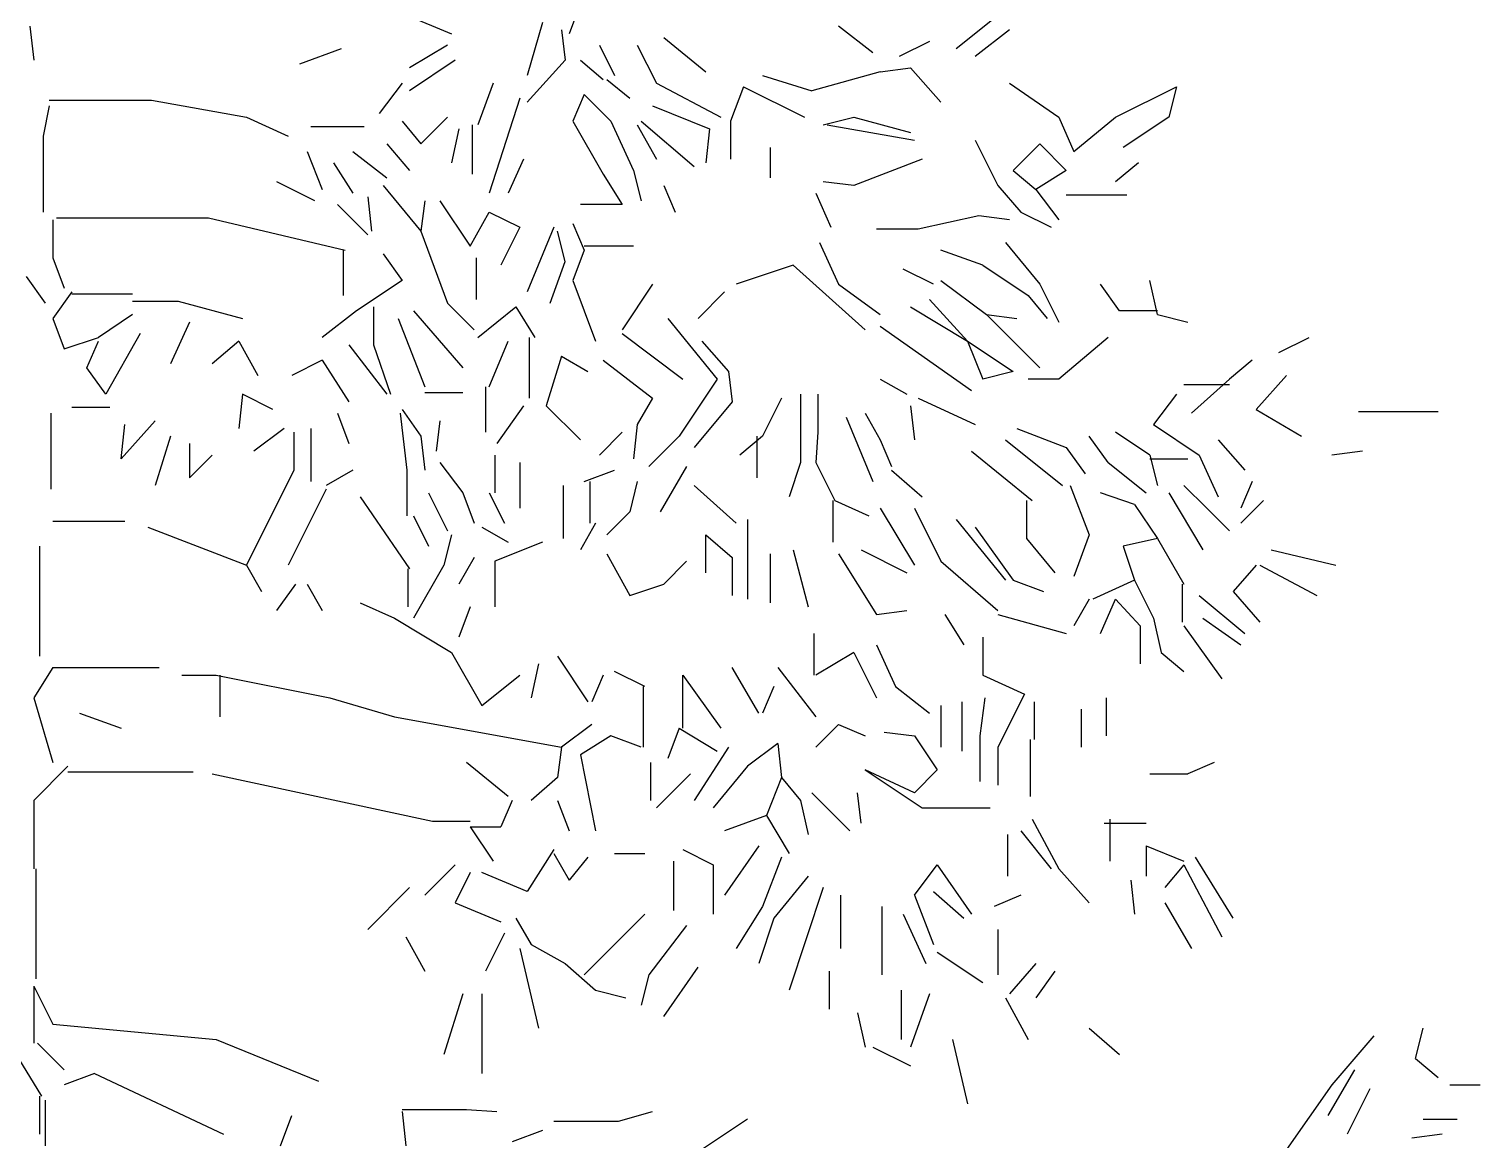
# Model space of a CAD drawing. Header units: millimetres. Extents: x 79741 to 173011, y 86123 to 135501.
# Drawn here: x 122190 to 124096, y 95507 to 96967 of the extents above; entities that cross this region are included whole.
import ezdxf

# ---------------------------------------------------------------- set-up
doc = ezdxf.new("R2010")
doc.units = ezdxf.units.MM

# ---------------------------------------------------------------- blocks, each defined once
blk = doc.blocks.new('A$C53ED0D15')
at = {"linetype": 'Continuous'}
for p, q in [((2926.9, 4063.7), (2986.7, 4038.8)), ((2926.9, 4063.7), (2986.7, 4038.8)), ((3156.2, 4078.7), (3141.3, 4038.8)), ((2433.2, 4048.8), (2438.2, 4003.9)), ((3106.4, 4053.7), (3086.4, 3983.9)), ((3131.3, 4043.8), (3136.3, 4003.9)), ((3540.2, 4013.9), (3495.3, 4048.8)), ((3699.7, 4058.7), (3649.9, 4018.8)), ((3719.7, 4043.8), (3674.8, 4008.9)), ((3719.7, 4043.8), (3674.8, 4008.9)), ((3719.7, 4043.8), (3674.8, 4008.9)), ((2981.7, 4023.8), (2931.9, 3993.9)), ((2981.7, 4023.8), (2931.9, 3993.9)), ((2981.7, 4023.8), (2931.9, 3993.9)), ((3181.2, 4023.8), (3201.1, 3983.9)), ((3181.2, 4023.8), (3201.1, 3983.9)), ((3181.2, 4023.8), (3201.1, 3983.9)), ((3181.2, 4023.8), (3201.1, 3983.9)), ((3231, 4023.8), (3256, 3974)), ((3231, 4023.8), (3256, 3974)), ((3265.9, 4033.8), (3320.8, 3988.9)), ((3615, 4028.8), (3575.1, 4008.9)), ((2842.1, 4018.8), (2787.3, 3998.9)), ((2991.7, 4003.9), (2931.9, 3964)), ((3136.3, 4003.9), (3086.4, 3949)), ((3156.2, 4003.9), (3186.2, 3978.9)), ((3395.6, 3983.9), (3460.4, 3964)), ((3395.6, 3983.9), (3460.4, 3964)), ((3395.6, 3983.9), (3460.4, 3964)), ((3550.1, 3988.9), (3460.4, 3964)), ((3550.1, 3988.9), (3460.4, 3964)), ((3550.1, 3988.9), (3590, 3993.9)), ((3590, 3993.9), (3629.9, 3949)), ((2921.9, 3974), (2892, 3934.1)), ((3041.6, 3974), (3021.6, 3919.1)), ((3041.6, 3974), (3021.6, 3919.1)), ((3191.1, 3978.9), (3221.1, 3954)), ((3256, 3974), (3340.7, 3929.1)), ((3256, 3974), (3340.7, 3929.1)), ((3370.6, 3969), (3353.2, 3924.1)), ((3370.6, 3969), (3450.4, 3929.1)), ((3719.7, 3974), (3784.5, 3929.1)), ((3719.7, 3974), (3784.5, 3929.1)), ((3719.7, 3974), (3784.5, 3929.1)), ((3859.3, 3929.1), (3939.1, 3969)), ((3859.3, 3929.1), (3939.1, 3969)), ((3859.3, 3929.1), (3939.1, 3969)), ((3939.1, 3969), (3929.1, 3929.1)), ((2458.2, 3951.5), (2592.8, 3951.5)), ((2592.8, 3951.5), (2717.5, 3929.1)), ((3076.5, 3954), (3036.6, 3829.4)), ((3076.5, 3954), (3036.6, 3829.4)), ((3076.5, 3954), (3036.6, 3829.4)), ((3161.2, 3959), (3146.3, 3924.1)), ((3196.1, 3924.1), (3161.2, 3959)), ((2458.2, 3944), (2450.7, 3904.2)), ((2717.5, 3929.1), (2772.3, 3904.2)), ((2981.7, 3929.1), (2946.8, 3894.2)), ((3251, 3944), (3325.8, 3914.1)), ((3251, 3944), (3325.8, 3914.1)), ((3251, 3944), (3325.8, 3914.1)), ((3251, 3944), (3325.8, 3914.1)), ((3475.3, 3919.1), (3515.2, 3929.1)), ((3515.2, 3929.1), (3590, 3909.1)), ((3784.5, 3929.1), (3804.4, 3884.2)), ((3784.5, 3929.1), (3804.4, 3884.2)), ((3784.5, 3929.1), (3804.4, 3884.2)), ((3804.4, 3884.2), (3859.3, 3929.1)), ((3804.4, 3884.2), (3859.3, 3929.1)), ((3804.4, 3884.2), (3859.3, 3929.1)), ((3929.1, 3929.1), (3869.3, 3889.2)), ((2872, 3916.6), (2802.2, 3916.6)), ((2872, 3916.6), (2802.2, 3916.6)), ((2872, 3916.6), (2802.2, 3916.6)), ((2921.9, 3924.1), (2946.8, 3894.2)), ((2996.7, 3914.1), (2986.7, 3869.3)), ((3014.1, 3919.1), (3014.1, 3854.3)), ((3146.3, 3924.1), (3186.2, 3854.3)), ((3196.1, 3924.1), (3226, 3859.3)), ((3196.1, 3924.1), (3226, 3859.3)), ((3231, 3919.1), (3256, 3874.2)), ((3231, 3919.1), (3256, 3874.2)), ((3231, 3919.1), (3256, 3874.2)), ((3231, 3919.1), (3256, 3874.2)), ((3236, 3924.1), (3305.8, 3864.3)), ((3325.8, 3914.1), (3320.8, 3869.3)), ((3353.2, 3924.1), (3353.2, 3874.2)), ((3480.3, 3919.1), (3595, 3899.2)), ((3480.3, 3919.1), (3595, 3899.2)), ((2450.7, 3904.2), (2450.7, 3804.4)), ((2902, 3894.2), (2931.9, 3859.3)), ((3405.5, 3889.2), (3405.5, 3849.3)), ((3674.8, 3899.2), (3704.7, 3839.3)), ((3724.7, 3859.3), (3759.6, 3894.2)), ((3759.6, 3894.2), (3794.5, 3859.3)), ((2797.2, 3884.2), (2817.2, 3834.3)), ((2797.2, 3884.2), (2817.2, 3834.3)), ((2797.2, 3884.2), (2817.2, 3834.3)), ((2832.1, 3869.3), (2857.1, 3829.4)), ((2832.1, 3869.3), (2857.1, 3829.4)), ((2857.1, 3884.2), (2902, 3849.3)), ((3081.5, 3874.2), (3061.5, 3829.4)), ((3605, 3874.2), (3515.2, 3839.3)), ((3605, 3874.2), (3515.2, 3839.3)), ((3605, 3874.2), (3515.2, 3839.3)), ((3889.2, 3869.3), (3859.3, 3844.3)), ((3889.2, 3869.3), (3859.3, 3844.3)), ((3186.2, 3854.3), (3211.1, 3814.4)), ((3226, 3859.3), (3236, 3819.4)), ((3724.7, 3859.3), (3754.6, 3834.3)), ((3724.7, 3859.3), (3754.6, 3834.3)), ((3794.5, 3859.3), (3754.6, 3834.3)), ((2807.2, 3819.4), (2757.3, 3844.3)), ((2897, 3839.3), (2946.8, 3779.5)), ((2897, 3839.3), (2946.8, 3779.5)), ((2897, 3839.3), (2946.8, 3779.5)), ((3265.9, 3839.3), (3280.9, 3804.4)), ((3515.2, 3839.3), (3475.3, 3844.3)), ((3515.2, 3839.3), (3475.3, 3844.3)), ((3515.2, 3839.3), (3475.3, 3844.3)), ((3704.7, 3839.3), (3734.6, 3804.4)), ((3754.6, 3834.3), (3784.5, 3794.5)), ((2837.1, 3814.4), (2877, 3774.5)), ((2837.1, 3814.4), (2877, 3774.5)), ((2837.1, 3814.4), (2877, 3774.5)), ((2877, 3824.4), (2882, 3779.5)), ((2877, 3824.4), (2882, 3779.5)), ((2877, 3824.4), (2882, 3779.5)), ((2877, 3824.4), (2882, 3779.5)), ((2877, 3824.4), (2882, 3779.5)), ((2877, 3824.4), (2882, 3779.5)), ((2951.8, 3819.4), (2946.8, 3779.5)), ((2971.8, 3819.4), (3011.6, 3759.6)), ((2971.8, 3819.4), (3011.6, 3759.6)), ((3211.1, 3814.4), (3156.2, 3814.4)), ((3465.4, 3829.4), (3485.3, 3784.5)), ((3465.4, 3829.4), (3485.3, 3784.5)), ((3465.4, 3829.4), (3485.3, 3784.5)), ((3874.2, 3826.9), (3794.5, 3826.9)), ((2463.1, 3794.5), (2463.1, 3744.6)), ((2468.1, 3797), (2667.6, 3797)), ((2667.6, 3797), (2847.1, 3754.6)), ((3011.6, 3759.6), (3036.6, 3804.4)), ((3036.6, 3804.4), (3076.5, 3784.5)), ((3679.8, 3799.4), (3600, 3782)), ((3679.8, 3799.4), (3600, 3782)), ((3679.8, 3799.4), (3600, 3782)), ((3679.8, 3799.4), (3600, 3782)), ((3679.8, 3799.4), (3600, 3782)), ((3719.7, 3794.5), (3679.8, 3799.4)), ((3719.7, 3794.5), (3679.8, 3799.4)), ((3719.7, 3794.5), (3679.8, 3799.4)), ((3719.7, 3794.5), (3679.8, 3799.4)), ((3719.7, 3794.5), (3679.8, 3799.4)), ((3734.6, 3804.4), (3774.5, 3784.5)), ((2946.8, 3779.5), (2981.7, 3684.8)), ((3076.5, 3784.5), (3051.5, 3734.6)), ((3121.3, 3784.5), (3086.4, 3699.7)), ((3121.3, 3784.5), (3086.4, 3699.7)), ((3121.3, 3784.5), (3086.4, 3699.7)), ((3136.3, 3739.6), (3126.3, 3779.5)), ((3136.3, 3739.6), (3126.3, 3779.5)), ((3136.3, 3739.6), (3126.3, 3779.5)), ((3146.3, 3789.5), (3161.2, 3754.6)), ((3600, 3782), (3545.1, 3782)), ((3600, 3782), (3545.1, 3782)), ((3600, 3782), (3545.1, 3782)), ((3600, 3782), (3545.1, 3782)), ((3600, 3782), (3545.1, 3782)), ((3226, 3759.6), (3161.2, 3759.6)), ((3470.4, 3764.5), (3495.3, 3709.7)), ((3470.4, 3764.5), (3495.3, 3709.7)), ((3714.7, 3764.5), (3759.6, 3709.7)), ((3714.7, 3764.5), (3759.6, 3709.7)), ((2463.1, 3744.6), (2478.1, 3704.7)), ((2844.6, 3754.6), (2844.6, 3694.7)), ((2897, 3749.6), (2921.9, 3714.7)), ((3019.1, 3744.6), (3019.1, 3689.8)), ((3019.1, 3744.6), (3019.1, 3689.8)), ((3116.3, 3684.8), (3136.3, 3739.6)), ((3116.3, 3684.8), (3136.3, 3739.6)), ((3116.3, 3684.8), (3136.3, 3739.6)), ((3161.2, 3754.6), (3146.3, 3714.7)), ((3684.8, 3734.6), (3629.9, 3754.6)), ((2428.3, 3719.7), (2453.2, 3684.8)), ((3435.5, 3734.6), (3360.7, 3709.7)), ((3435.5, 3734.6), (3360.7, 3709.7)), ((3435.5, 3734.6), (3360.7, 3709.7)), ((3435.5, 3734.6), (3360.7, 3709.7)), ((3435.5, 3734.6), (3360.7, 3709.7)), ((3435.5, 3734.6), (3530.2, 3649.9)), ((3435.5, 3734.6), (3530.2, 3649.9)), ((3619.9, 3709.7), (3580.1, 3729.6)), ((3684.8, 3734.6), (3744.6, 3694.7)), ((2488.1, 3699.7), (2463.1, 3664.8)), ((2921.9, 3714.7), (2862, 3674.8)), ((2921.9, 3714.7), (2862, 3674.8)), ((2921.9, 3714.7), (2862, 3674.8)), ((3146.3, 3714.7), (3176.2, 3634.9)), ((3251, 3709.7), (3211.1, 3649.9)), ((3345.7, 3699.7), (3310.8, 3664.8)), ((3345.7, 3699.7), (3310.8, 3664.8)), ((3345.7, 3699.7), (3310.8, 3664.8)), ((3495.3, 3709.7), (3550.1, 3669.8)), ((3495.3, 3709.7), (3550.1, 3669.8)), ((3629.9, 3714.7), (3689.8, 3669.8)), ((3759.6, 3709.7), (3784.5, 3659.8)), ((3864.3, 3674.8), (3839.3, 3709.7)), ((3864.3, 3674.8), (3839.3, 3709.7)), ((3864.3, 3674.8), (3839.3, 3709.7)), ((3864.3, 3674.8), (3839.3, 3709.7)), ((3864.3, 3674.8), (3839.3, 3709.7)), ((3914.1, 3669.8), (3904.2, 3714.7)), ((2488.1, 3697.2), (2567.9, 3697.2)), ((2567.9, 3687.3), (2627.7, 3687.3)), ((2567.9, 3687.3), (2627.7, 3687.3)), ((2567.9, 3687.3), (2627.7, 3687.3)), ((2567.9, 3687.3), (2627.7, 3687.3)), ((2567.9, 3687.3), (2627.7, 3687.3)), ((2627.7, 3687.3), (2712.5, 3664.8)), ((2627.7, 3687.3), (2712.5, 3664.8)), ((2627.7, 3687.3), (2712.5, 3664.8)), ((2627.7, 3687.3), (2712.5, 3664.8)), ((2627.7, 3687.3), (2712.5, 3664.8)), ((2884.5, 3679.8), (2884.5, 3629.9)), ((2884.5, 3679.8), (2884.5, 3629.9)), ((2884.5, 3679.8), (2884.5, 3629.9)), ((2981.7, 3684.8), (3016.6, 3649.9)), ((3021.6, 3639.9), (3071.5, 3679.8)), ((3071.5, 3679.8), (3096.4, 3639.9)), ((3590, 3679.8), (3664.8, 3634.9)), ((3590, 3679.8), (3664.8, 3634.9)), ((3590, 3679.8), (3664.8, 3634.9)), ((3615, 3689.8), (3664.8, 3634.9)), ((3744.6, 3694.7), (3769.5, 3664.8)), ((3744.6, 3694.7), (3769.5, 3664.8)), ((2463.1, 3664.8), (2478.1, 3624.9)), ((2567.9, 3669.8), (2523, 3639.9)), ((2567.9, 3669.8), (2523, 3639.9)), ((2642.7, 3659.8), (2617.7, 3605)), ((2642.7, 3659.8), (2617.7, 3605)), ((2862, 3674.8), (2817.2, 3639.9)), ((2916.9, 3664.8), (2951.8, 3575.1)), ((2936.8, 3674.8), (3001.7, 3600)), ((2936.8, 3674.8), (3001.7, 3600)), ((3270.9, 3664.8), (3335.7, 3585)), ((3270.9, 3664.8), (3335.7, 3585)), ((3689.8, 3669.8), (3759.6, 3600)), ((3689.8, 3669.8), (3729.6, 3664.8)), ((3914.1, 3674.8), (3864.3, 3674.8)), ((3914.1, 3674.8), (3864.3, 3674.8)), ((3914.1, 3674.8), (3864.3, 3674.8)), ((3914.1, 3674.8), (3864.3, 3674.8)), ((3914.1, 3674.8), (3864.3, 3674.8)), ((3914.1, 3669.8), (3954, 3659.8)), ((3914.1, 3669.8), (3954, 3659.8)), ((2577.8, 3644.9), (2533, 3565.1)), ((2577.8, 3644.9), (2533, 3565.1)), ((3211.1, 3644.9), (3290.9, 3585)), ((3550.1, 3654.8), (3669.8, 3570.1)), ((3550.1, 3654.8), (3669.8, 3570.1)), ((3550.1, 3654.8), (3669.8, 3570.1)), ((3550.1, 3654.8), (3669.8, 3570.1)), ((3550.1, 3654.8), (3669.8, 3570.1)), ((3550.1, 3654.8), (3669.8, 3570.1)), ((3550.1, 3654.8), (3669.8, 3570.1)), ((3550.1, 3654.8), (3669.8, 3570.1)), ((3550.1, 3654.8), (3669.8, 3570.1)), ((3550.1, 3654.8), (3669.8, 3570.1)), ((3550.1, 3654.8), (3669.8, 3570.1)), ((2478.1, 3624.9), (2523, 3639.9)), ((2508, 3600), (2523, 3634.9)), ((2508, 3600), (2523, 3634.9)), ((2707.5, 3634.9), (2672.6, 3605)), ((2707.5, 3634.9), (2732.4, 3590)), ((2852.1, 3629.9), (2902, 3565.1)), ((2884.5, 3629.9), (2906.9, 3565.1)), ((2884.5, 3629.9), (2906.9, 3565.1)), ((2884.5, 3629.9), (2906.9, 3565.1)), ((3036.6, 3575.1), (3061.5, 3634.9)), ((3088.9, 3639.9), (3088.9, 3560.1)), ((3315.8, 3634.9), (3350.7, 3595)), ((3664.8, 3634.9), (3684.8, 3585)), ((3664.8, 3634.9), (3724.7, 3595)), ((3664.8, 3634.9), (3724.7, 3595)), ((3849.3, 3639.9), (3784.5, 3585)), ((4073.7, 3619.9), (4113.6, 3639.9)), ((4073.7, 3619.9), (4113.6, 3639.9)), ((2817.2, 3610), (2777.3, 3590)), ((2817.2, 3610), (2852.1, 3555.1)), ((2817.2, 3610), (2852.1, 3555.1)), ((2817.2, 3610), (2852.1, 3555.1)), ((2817.2, 3610), (2852.1, 3555.1)), ((2817.2, 3610), (2852.1, 3555.1)), ((2817.2, 3610), (2852.1, 3555.1)), ((2817.2, 3610), (2852.1, 3555.1)), ((3131.3, 3615), (3111.4, 3550.1)), ((3131.3, 3615), (3111.4, 3550.1)), ((3131.3, 3615), (3166.2, 3595)), ((3186.2, 3610), (3251, 3560.1)), ((4038.8, 3610), (4008.9, 3585)), ((2533, 3565.1), (2508, 3600)), ((2533, 3565.1), (2508, 3600)), ((3335.7, 3585), (3285.9, 3510.2)), ((3335.7, 3585), (3285.9, 3510.2)), ((3350.7, 3595), (3355.7, 3555.1)), ((3550.1, 3585), (3585.1, 3565.1)), ((3724.7, 3595), (3684.8, 3585)), ((3784.5, 3585), (3744.6, 3585)), ((4008.9, 3585), (3959, 3540.2)), ((4008.9, 3585), (3959, 3540.2)), ((4008.9, 3585), (3959, 3540.2)), ((4008.9, 3585), (3959, 3540.2)), ((4083.7, 3590), (4043.8, 3545.2)), ((2712.5, 3565.1), (2707.5, 3520.2)), ((2752.4, 3545.2), (2712.5, 3565.1)), ((2951.8, 3567.6), (3001.7, 3567.6)), ((3031.6, 3575.1), (3031.6, 3515.2)), ((3445.4, 3565.1), (3445.4, 3475.3)), ((3467.9, 3565.1), (3467.9, 3515.2)), ((3467.9, 3565.1), (3467.9, 3515.2)), ((3467.9, 3565.1), (3467.9, 3515.2)), ((3467.9, 3565.1), (3467.9, 3515.2)), ((3467.9, 3565.1), (3467.9, 3515.2)), ((3467.9, 3565.1), (3467.9, 3515.2)), ((3467.9, 3565.1), (3467.9, 3515.2)), ((3467.9, 3565.1), (3467.9, 3515.2)), ((3467.9, 3565.1), (3467.9, 3515.2)), ((3467.9, 3565.1), (3467.9, 3515.2)), ((3939.1, 3565.1), (3909.1, 3525.2)), ((3939.1, 3565.1), (3909.1, 3525.2)), ((4008.9, 3577.6), (3949, 3577.6)), ((2538, 3547.6), (2488.1, 3547.6)), ((2538, 3547.6), (2488.1, 3547.6)), ((2921.9, 3545.2), (2946.8, 3510.2)), ((2921.9, 3545.2), (2946.8, 3510.2)), ((3081.5, 3550.1), (3046.5, 3500.3)), ((3111.4, 3550.1), (3156.2, 3505.3)), ((3111.4, 3550.1), (3156.2, 3505.3)), ((3111.4, 3550.1), (3156.2, 3505.3)), ((3251, 3560.1), (3231, 3525.2)), ((3251, 3560.1), (3231, 3525.2)), ((3355.7, 3555.1), (3305.8, 3495.3)), ((3420.5, 3560.1), (3395.6, 3510.2)), ((3590, 3550.1), (3595, 3505.3)), ((3590, 3550.1), (3595, 3505.3)), ((3600, 3560.1), (3674.8, 3525.2)), ((4043.8, 3545.2), (4103.6, 3510.2)), ((2460.7, 3540.2), (2460.7, 3440.4)), ((2460.7, 3540.2), (2460.7, 3440.4)), ((2597.8, 3530.2), (2552.9, 3480.3)), ((2597.8, 3530.2), (2552.9, 3480.3)), ((2837.1, 3540.2), (2852.1, 3500.3)), ((2919.4, 3540.2), (2928.1, 3465.4)), ((2971.8, 3530.2), (2966.8, 3490.3)), ((2971.8, 3530.2), (2966.8, 3490.3)), ((3505.3, 3535.2), (3540.2, 3450.4)), ((3505.3, 3535.2), (3540.2, 3450.4)), ((3530.2, 3540.2), (3550.1, 3505.3)), ((3530.2, 3540.2), (3550.1, 3505.3)), ((3530.2, 3540.2), (3550.1, 3505.3)), ((4178.4, 3542.7), (4283.1, 3542.7)), ((2552.9, 3480.3), (2557.9, 3525.2)), ((2552.9, 3480.3), (2557.9, 3525.2)), ((2617.7, 3510.2), (2597.8, 3445.4)), ((2617.7, 3510.2), (2597.8, 3445.4)), ((2617.7, 3510.2), (2597.8, 3445.4)), ((2617.7, 3510.2), (2597.8, 3445.4)), ((2617.7, 3510.2), (2597.8, 3445.4)), ((2767.3, 3520.2), (2727.4, 3490.3)), ((2779.8, 3515.2), (2779.8, 3465.4)), ((2779.8, 3515.2), (2779.8, 3465.4)), ((2779.8, 3515.2), (2779.8, 3465.4)), ((2779.8, 3515.2), (2779.8, 3465.4)), ((2779.8, 3515.2), (2779.8, 3465.4)), ((2802.2, 3520.2), (2802.2, 3450.4)), ((2946.8, 3510.2), (2951.8, 3465.4)), ((2946.8, 3510.2), (2951.8, 3465.4)), ((3211.1, 3515.2), (3181.2, 3485.3)), ((3231, 3525.2), (3226, 3480.3)), ((3285.9, 3510.2), (3246, 3470.4)), ((3395.6, 3510.2), (3365.7, 3485.3)), ((3395.6, 3510.2), (3365.7, 3485.3)), ((3388.1, 3510.2), (3388.1, 3455.4)), ((3467.9, 3515.2), (3465.4, 3475.3)), ((3467.9, 3515.2), (3465.4, 3475.3)), ((3467.9, 3515.2), (3465.4, 3475.3)), ((3467.9, 3515.2), (3465.4, 3475.3)), ((3467.9, 3515.2), (3465.4, 3475.3)), ((3467.9, 3515.2), (3465.4, 3475.3)), ((3467.9, 3515.2), (3465.4, 3475.3)), ((3467.9, 3515.2), (3465.4, 3475.3)), ((3467.9, 3515.2), (3465.4, 3475.3)), ((3467.9, 3515.2), (3465.4, 3475.3)), ((3729.6, 3520.2), (3794.5, 3495.3)), ((3849.3, 3475.3), (3824.4, 3510.2)), ((3849.3, 3475.3), (3824.4, 3510.2)), ((3904.2, 3485.3), (3859.3, 3515.2)), ((3909.1, 3525.2), (3969, 3485.3)), ((3909.1, 3525.2), (3969, 3485.3)), ((2642.7, 3500.3), (2642.7, 3455.4)), ((3550.1, 3505.3), (3565.1, 3470.4)), ((3550.1, 3505.3), (3565.1, 3470.4)), ((3550.1, 3505.3), (3565.1, 3470.4)), ((3669.8, 3490.3), (3749.6, 3425.5)), ((3714.7, 3505.3), (3789.5, 3445.4)), ((3794.5, 3495.3), (3819.4, 3460.4)), ((3993.9, 3505.3), (4028.8, 3465.4)), ((3993.9, 3505.3), (4028.8, 3465.4)), ((4183.4, 3490.3), (4143.5, 3485.3)), ((4183.4, 3490.3), (4143.5, 3485.3)), ((4183.4, 3490.3), (4143.5, 3485.3)), ((2642.7, 3455.4), (2672.6, 3485.3)), ((2971.8, 3475.3), (3001.7, 3435.5)), ((3044, 3485.3), (3044, 3435.5)), ((3076.5, 3475.3), (3076.5, 3415.5)), ((3295.8, 3470.4), (3260.9, 3410.5)), ((3445.4, 3475.3), (3430.5, 3430.5)), ((3465.4, 3475.3), (3490.3, 3425.5)), ((3465.4, 3475.3), (3490.3, 3425.5)), ((3465.4, 3475.3), (3490.3, 3425.5)), ((3849.3, 3475.3), (3899.2, 3435.5)), ((3849.3, 3475.3), (3899.2, 3435.5)), ((3904.2, 3485.3), (3914.1, 3445.4)), ((3904.2, 3480.3), (3954, 3480.3)), ((3904.2, 3480.3), (3954, 3480.3)), ((3969, 3485.3), (3993.9, 3430.5)), ((3969, 3485.3), (3993.9, 3430.5)), ((3969, 3485.3), (3993.9, 3430.5)), ((3969, 3485.3), (3993.9, 3430.5)), ((2779.8, 3465.4), (2717.5, 3340.7)), ((2779.8, 3465.4), (2717.5, 3340.7)), ((2779.8, 3465.4), (2717.5, 3340.7)), ((2779.8, 3465.4), (2717.5, 3340.7)), ((2779.8, 3465.4), (2717.5, 3340.7)), ((2857.1, 3465.4), (2822.2, 3445.4)), ((2928.1, 3465.4), (2928.1, 3405.5)), ((3161.2, 3450.4), (3201.1, 3465.4)), ((3161.2, 3450.4), (3201.1, 3465.4)), ((3168.7, 3450.4), (3168.7, 3395.6)), ((3231, 3450.4), (3221.1, 3410.5)), ((3565.1, 3465.4), (3605, 3430.5)), ((4038.8, 3450.4), (4023.8, 3415.5)), ((4038.8, 3450.4), (4023.8, 3415.5)), ((2822.2, 3440.4), (2772.3, 3340.7)), ((2822.2, 3440.4), (2772.3, 3340.7)), ((2956.8, 3435.5), (2981.7, 3385.6)), ((2956.8, 3435.5), (2981.7, 3385.6)), ((2956.8, 3435.5), (2981.7, 3385.6)), ((3001.7, 3435.5), (3016.6, 3395.6)), ((3036.6, 3435.5), (3056.5, 3395.6)), ((3036.6, 3435.5), (3056.5, 3395.6)), ((3133.8, 3445.4), (3133.8, 3375.6)), ((3133.8, 3445.4), (3133.8, 3375.6)), ((3133.8, 3445.4), (3133.8, 3375.6)), ((3305.8, 3445.4), (3360.7, 3395.6)), ((3305.8, 3445.4), (3360.7, 3395.6)), ((3305.8, 3445.4), (3360.7, 3395.6)), ((3799.4, 3445.4), (3824.4, 3380.6)), ((3799.4, 3445.4), (3824.4, 3380.6)), ((3884.2, 3420.5), (3839.3, 3435.5)), ((3929.1, 3435.5), (3974, 3360.7)), ((3929.1, 3435.5), (3974, 3360.7)), ((3929.1, 3435.5), (3974, 3360.7)), ((3949, 3445.4), (3978.9, 3415.5)), ((2867, 3430.5), (2931.9, 3335.7)), ((2867, 3430.5), (2931.9, 3335.7)), ((3487.8, 3425.5), (3487.8, 3370.6)), ((3490.3, 3425.5), (3535.2, 3405.5)), ((3550.1, 3415.5), (3595, 3340.7)), ((3595, 3415.5), (3629.9, 3345.7)), ((3595, 3415.5), (3629.9, 3345.7)), ((3595, 3415.5), (3629.9, 3345.7)), ((3742.1, 3425.5), (3742.1, 3375.6)), ((3884.2, 3420.5), (3914.1, 3375.6)), ((3884.2, 3420.5), (3914.1, 3375.6)), ((3884.2, 3420.5), (3914.1, 3375.6)), ((3884.2, 3420.5), (3914.1, 3375.6)), ((3884.2, 3420.5), (3914.1, 3375.6)), ((3884.2, 3420.5), (3914.1, 3375.6)), ((3884.2, 3420.5), (3914.1, 3375.6)), ((3978.9, 3415.5), (4008.9, 3385.6)), ((4053.7, 3425.5), (4023.8, 3395.6)), ((2557.9, 3398.1), (2463.1, 3398.1)), ((2936.8, 3405.5), (2956.8, 3365.7)), ((2936.8, 3405.5), (2956.8, 3365.7)), ((2936.8, 3405.5), (2956.8, 3365.7)), ((2936.8, 3405.5), (2956.8, 3365.7)), ((2936.8, 3405.5), (2956.8, 3365.7)), ((3176.2, 3395.6), (3156.2, 3360.7)), ((3176.2, 3395.6), (3156.2, 3360.7)), ((3176.2, 3395.6), (3156.2, 3360.7)), ((3221.1, 3410.5), (3191.1, 3380.6)), ((3221.1, 3410.5), (3191.1, 3380.6)), ((3221.1, 3410.5), (3191.1, 3380.6)), ((3221.1, 3410.5), (3191.1, 3380.6)), ((3221.1, 3410.5), (3191.1, 3380.6)), ((3221.1, 3410.5), (3191.1, 3380.6)), ((3221.1, 3410.5), (3191.1, 3380.6)), ((3221.1, 3410.5), (3191.1, 3380.6)), ((3221.1, 3410.5), (3191.1, 3380.6)), ((3221.1, 3410.5), (3191.1, 3380.6)), ((3221.1, 3410.5), (3191.1, 3380.6)), ((3375.6, 3400.6), (3375.6, 3295.8)), ((3375.6, 3400.6), (3375.6, 3295.8)), ((3649.9, 3400.6), (3714.7, 3320.8)), ((2587.8, 3390.6), (2717.5, 3340.7)), ((2986.7, 3380.6), (2976.7, 3340.7)), ((2986.7, 3380.6), (2976.7, 3340.7)), ((3026.6, 3390.6), (3061.5, 3370.6)), ((3320.8, 3330.7), (3320.8, 3380.6)), ((3320.8, 3380.6), (3355.7, 3350.7)), ((3320.8, 3330.7), (3320.8, 3380.6)), ((3320.8, 3380.6), (3355.7, 3350.7)), ((3320.8, 3330.7), (3320.8, 3380.6)), ((3320.8, 3380.6), (3355.7, 3350.7)), ((3674.8, 3390.6), (3724.7, 3320.8)), ((3674.8, 3390.6), (3724.7, 3320.8)), ((3742.1, 3375.6), (3779.5, 3330.7)), ((3824.4, 3380.6), (3804.4, 3325.8)), ((3914.1, 3375.6), (3869.3, 3365.7)), ((3914.1, 3375.6), (3869.3, 3365.7)), ((3914.1, 3375.6), (3869.3, 3365.7)), ((3914.1, 3375.6), (3869.3, 3365.7)), ((3914.1, 3375.6), (3869.3, 3365.7)), ((3914.1, 3375.6), (3869.3, 3365.7)), ((3914.1, 3375.6), (3949, 3315.8)), ((2445.7, 3365.7), (2445.7, 3221.1)), ((2445.7, 3365.7), (2445.7, 3221.1)), ((3106.4, 3370.6), (3044, 3345.7)), ((3106.4, 3370.6), (3044, 3345.7)), ((3106.4, 3370.6), (3044, 3345.7)), ((3191.1, 3355.7), (3221.1, 3300.8)), ((3191.1, 3355.7), (3221.1, 3300.8)), ((3405.5, 3355.7), (3405.5, 3290.9)), ((3405.5, 3355.7), (3405.5, 3290.9)), ((3435.5, 3360.7), (3455.4, 3285.9)), ((3435.5, 3360.7), (3455.4, 3285.9)), ((3495.3, 3355.7), (3545.1, 3275.9)), ((3495.3, 3355.7), (3545.1, 3275.9)), ((3525.2, 3360.7), (3585.1, 3330.7)), ((3525.2, 3360.7), (3585.1, 3330.7)), ((3869.3, 3365.7), (3884.2, 3320.8)), ((4063.7, 3360.7), (4148.5, 3340.7)), ((2717.5, 3340.7), (2737.4, 3305.8)), ((2929.4, 3335.7), (2929.4, 3285.9)), ((2976.7, 3340.7), (2936.8, 3270.9)), ((2976.7, 3340.7), (2936.8, 3270.9)), ((3016.6, 3350.7), (2996.7, 3315.8)), ((3044, 3345.7), (3044, 3285.9)), ((3044, 3345.7), (3044, 3285.9)), ((3044, 3345.7), (3044, 3285.9)), ((3265.9, 3315.8), (3295.8, 3345.7)), ((3265.9, 3315.8), (3295.8, 3345.7)), ((3355.7, 3350.7), (3355.7, 3300.8)), ((3355.7, 3350.7), (3355.7, 3300.8)), ((3355.7, 3350.7), (3355.7, 3300.8)), ((3629.9, 3345.7), (3704.7, 3280.9)), ((4043.8, 3340.7), (4013.9, 3305.8)), ((4048.8, 3340.7), (4123.6, 3300.8)), ((3724.7, 3320.8), (3764.6, 3305.8)), ((3884.2, 3320.8), (3829.4, 3295.8)), ((3884.2, 3320.8), (3909.1, 3270.9)), ((2757.3, 3280.9), (2782.3, 3315.8)), ((2797.2, 3315.8), (2817.2, 3280.9)), ((2797.2, 3315.8), (2817.2, 3280.9)), ((3221.1, 3300.8), (3265.9, 3315.8)), ((3221.1, 3300.8), (3265.9, 3315.8)), ((3946.5, 3315.8), (3946.5, 3265.9)), ((3969, 3300.8), (4028.8, 3251)), ((3969, 3300.8), (4028.8, 3251)), ((4013.9, 3305.8), (4048.8, 3265.9)), ((2867, 3290.9), (2911.9, 3270.9)), ((3011.6, 3285.9), (2996.7, 3246)), ((3011.6, 3285.9), (2996.7, 3246)), ((3545.1, 3275.9), (3585.1, 3280.9)), ((3824.4, 3295.8), (3804.4, 3260.9)), ((3839.3, 3251), (3859.3, 3295.8)), ((3859.3, 3295.8), (3891.7, 3260.9)), ((2911.9, 3270.9), (2986.7, 3226)), ((2911.9, 3270.9), (2986.7, 3226)), ((3634.9, 3275.9), (3659.8, 3236)), ((3634.9, 3275.9), (3659.8, 3236)), ((3634.9, 3275.9), (3659.8, 3236)), ((3704.7, 3275.9), (3794.5, 3251)), ((3891.7, 3260.9), (3891.7, 3211.1)), ((3909.1, 3270.9), (3919.1, 3226)), ((3949, 3260.9), (3998.9, 3191.1)), ((3949, 3260.9), (3998.9, 3191.1)), ((3949, 3260.9), (3998.9, 3191.1)), ((3949, 3260.9), (3998.9, 3191.1)), ((3949, 3260.9), (3998.9, 3191.1)), ((3974, 3270.9), (4023.8, 3236)), ((3462.9, 3251), (3462.9, 3196.1)), ((3462.9, 3251), (3462.9, 3196.1)), ((3684.8, 3246), (3684.8, 3196.1)), ((2986.7, 3226), (3026.6, 3156.2)), ((2986.7, 3226), (3026.6, 3156.2)), ((3515.2, 3226), (3465.4, 3196.1)), ((3515.2, 3226), (3465.4, 3196.1)), ((3515.2, 3226), (3465.4, 3196.1)), ((3515.2, 3226), (3465.4, 3196.1)), ((3515.2, 3226), (3545.1, 3166.2)), ((3515.2, 3226), (3545.1, 3166.2)), ((3515.2, 3226), (3545.1, 3166.2)), ((3545.1, 3236), (3570.1, 3181.2)), ((3919.1, 3226), (3949, 3201.1)), ((2463.1, 3206.1), (2438.2, 3166.2)), ((2463.1, 3206.1), (2602.8, 3206.1)), ((3101.4, 3211.1), (3091.4, 3166.2)), ((3126.3, 3221.1), (3166.2, 3161.2)), ((3126.3, 3221.1), (3166.2, 3161.2)), ((3126.3, 3221.1), (3166.2, 3161.2)), ((3126.3, 3221.1), (3166.2, 3161.2)), ((3390.6, 3146.3), (3355.7, 3206.1)), ((3390.6, 3146.3), (3355.7, 3206.1)), ((3390.6, 3146.3), (3355.7, 3206.1)), ((3415.5, 3206.1), (3465.4, 3141.3)), ((2632.7, 3196.1), (2677.6, 3196.1)), ((2632.7, 3196.1), (2677.6, 3196.1)), ((2632.7, 3196.1), (2677.6, 3196.1)), ((2677.6, 3196.1), (2827.2, 3166.2)), ((2677.6, 3196.1), (2827.2, 3166.2)), ((2677.6, 3196.1), (2827.2, 3166.2)), ((2677.6, 3196.1), (2827.2, 3166.2)), ((2682.5, 3196.1), (2682.5, 3141.3)), ((2682.5, 3196.1), (2682.5, 3141.3)), ((3026.6, 3156.2), (3076.5, 3196.1)), ((3026.6, 3156.2), (3076.5, 3196.1)), ((3186.2, 3196.1), (3171.2, 3161.2)), ((3241, 3181.2), (3201.1, 3201.1)), ((3290.9, 3126.3), (3290.9, 3196.1)), ((3290.9, 3196.1), (3340.7, 3126.3)), ((3290.9, 3126.3), (3290.9, 3196.1)), ((3290.9, 3196.1), (3340.7, 3126.3)), ((3684.8, 3196.1), (3739.6, 3171.2)), ((3684.8, 3196.1), (3739.6, 3171.2)), ((3684.8, 3196.1), (3739.6, 3171.2)), ((3684.8, 3196.1), (3739.6, 3171.2)), ((2438.2, 3166.2), (2463.1, 3081.4)), ((2827.2, 3166.2), (2911.9, 3141.3)), ((2827.2, 3166.2), (2911.9, 3141.3)), ((2827.2, 3166.2), (2911.9, 3141.3)), ((2827.2, 3166.2), (2911.9, 3141.3)), ((3238.5, 3181.2), (3238.5, 3101.4)), ((3410.5, 3181.2), (3395.6, 3146.3)), ((3410.5, 3181.2), (3395.6, 3146.3)), ((3410.5, 3181.2), (3395.6, 3146.3)), ((3570.1, 3181.2), (3615, 3146.3)), ((3570.1, 3181.2), (3615, 3146.3)), ((3687.3, 3166.2), (3681, 3116.3)), ((3687.3, 3166.2), (3681, 3116.3)), ((3739.6, 3171.2), (3704.7, 3101.4)), ((3846.8, 3166.2), (3846.8, 3116.3)), ((3846.8, 3166.2), (3846.8, 3116.3)), ((3846.8, 3166.2), (3846.8, 3116.3)), ((3846.8, 3166.2), (3846.8, 3116.3)), ((2498.1, 3146.3), (2552.9, 3126.3)), ((3629.9, 3156.2), (3629.9, 3101.4)), ((3657.3, 3161.2), (3657.3, 3096.4)), ((3657.3, 3161.2), (3657.3, 3096.4)), ((3657.3, 3161.2), (3657.3, 3096.4)), ((3752.1, 3161.2), (3752.1, 3111.4)), ((3814.4, 3101.4), (3814.4, 3151.2)), ((3814.4, 3101.4), (3814.4, 3151.2)), ((3814.4, 3101.4), (3814.4, 3151.2)), ((3814.4, 3101.4), (3814.4, 3151.2)), ((2911.9, 3141.3), (3131.3, 3101.4)), ((2911.9, 3141.3), (3131.3, 3101.4)), ((2911.9, 3141.3), (3131.3, 3101.4)), ((2911.9, 3141.3), (3131.3, 3101.4)), ((3171.2, 3131.3), (3131.3, 3101.4)), ((3285.9, 3126.3), (3270.9, 3086.4)), ((3285.9, 3126.3), (3270.9, 3086.4)), ((3285.9, 3126.3), (3335.7, 3096.4)), ((3465.4, 3101.4), (3495.3, 3131.3)), ((3495.3, 3131.3), (3530.2, 3116.3)), ((3196.1, 3116.3), (3156.2, 3091.4)), ((3236, 3101.4), (3196.1, 3116.3)), ((3555.1, 3121.3), (3595, 3116.3)), ((3595, 3116.3), (3624.9, 3071.5)), ((3681, 3116.3), (3681, 3056.5)), ((3681, 3116.3), (3681, 3056.5)), ((3747.1, 3111.4), (3747.1, 3036.6)), ((3131.3, 3101.4), (3126.3, 3061.5)), ((3131.3, 3101.4), (3126.3, 3061.5)), ((3156.2, 3091.4), (3176.2, 2991.7)), ((3350.7, 3101.4), (3305.8, 3031.6)), ((3350.7, 3101.4), (3305.8, 3031.6)), ((3415.5, 3106.4), (3375.6, 3076.5)), ((3415.5, 3106.4), (3420.5, 3061.5)), ((3415.5, 3106.4), (3420.5, 3061.5)), ((3704.7, 3101.4), (3704.7, 3051.5)), ((2483.1, 3076.5), (2438.2, 3031.6)), ((2483.1, 3076.5), (2438.2, 3031.6)), ((2483.1, 3069), (2647.7, 3069)), ((2483.1, 3069), (2647.7, 3069)), ((2483.1, 3069), (2647.7, 3069)), ((3061.5, 3036.6), (3006.7, 3081.4)), ((3248.5, 3081.4), (3248.5, 3031.6)), ((3375.6, 3076.5), (3330.8, 3021.6)), ((3595, 3041.6), (3530.2, 3071.5)), ((3530.2, 3071.5), (3605, 3021.6)), ((3624.9, 3071.5), (3595, 3041.6)), ((3988.9, 3081.4), (3954, 3066.5)), ((3988.9, 3081.4), (3954, 3066.5)), ((2672.6, 3066.5), (2961.8, 3004.2)), ((3126.3, 3061.5), (3091.4, 3031.6)), ((3126.3, 3061.5), (3091.4, 3031.6)), ((3300.8, 3066.5), (3256, 3021.6)), ((3420.5, 3061.5), (3400.6, 3011.6)), ((3420.5, 3061.5), (3445.4, 3031.6)), ((3904.2, 3066.5), (3954, 3066.5)), ((2438.2, 3031.6), (2438.2, 2941.8)), ((2438.2, 3031.6), (2438.2, 2941.8)), ((3066.5, 3031.6), (3051.5, 2996.7)), ((3066.5, 3031.6), (3051.5, 2996.7)), ((3066.5, 3031.6), (3051.5, 2996.7)), ((3066.5, 3031.6), (3051.5, 2996.7)), ((3066.5, 3031.6), (3051.5, 2996.7)), ((3066.5, 3031.6), (3051.5, 2996.7)), ((3126.3, 3031.6), (3141.3, 2991.7)), ((3126.3, 3031.6), (3141.3, 2991.7)), ((3126.3, 3031.6), (3141.3, 2991.7)), ((3126.3, 3031.6), (3141.3, 2991.7)), ((3445.4, 3031.6), (3455.4, 2986.7)), ((3445.4, 3031.6), (3455.4, 2986.7)), ((3460.4, 3041.6), (3510.3, 2991.7)), ((3460.4, 3041.6), (3510.3, 2991.7)), ((3525.2, 3001.7), (3520.2, 3041.6)), ((3400.6, 3011.6), (3345.7, 2991.7)), ((3400.6, 3011.6), (3430.5, 2961.8)), ((3605, 3021.6), (3694.7, 3021.6)), ((2961.8, 3004.2), (3011.6, 3004.2)), ((3011.6, 2996.7), (3041.6, 2951.8)), ((3011.6, 2996.7), (3051.5, 2996.7)), ((3011.6, 2996.7), (3051.5, 2996.7)), ((3011.6, 2996.7), (3051.5, 2996.7)), ((3011.6, 2996.7), (3051.5, 2996.7)), ((3749.6, 3006.7), (3784.5, 2941.8)), ((3844.3, 3001.7), (3899.2, 3001.7)), ((3851.8, 3006.7), (3851.8, 2951.8)), ((3717.2, 2986.7), (3717.2, 2931.9)), ((3717.2, 2986.7), (3717.2, 2931.9)), ((3734.6, 2991.7), (3774.5, 2941.8)), ((3734.6, 2991.7), (3774.5, 2941.8)), ((3121.3, 2966.8), (3086.4, 2911.9)), ((3121.3, 2961.8), (3141.3, 2926.9)), ((3121.3, 2961.8), (3141.3, 2926.9)), ((3121.3, 2961.8), (3141.3, 2926.9)), ((3166.2, 2956.8), (3141.3, 2926.9)), ((3201.1, 2961.8), (3241, 2961.8)), ((3290.9, 2966.8), (3330.8, 2946.8)), ((3390.6, 2971.7), (3345.7, 2906.9)), ((3420.5, 2956.8), (3395.6, 2892)), ((3899.2, 2971.7), (3949, 2951.8)), ((3899.2, 2971.7), (3899.2, 2931.9)), ((3899.2, 2971.7), (3899.2, 2931.9)), ((3899.2, 2971.7), (3899.2, 2931.9)), ((4013.9, 2877), (3964, 2956.8)), ((4013.9, 2877), (3964, 2956.8)), ((2440.7, 2941.8), (2440.7, 2797.2)), ((2440.7, 2941.8), (2440.7, 2797.2)), ((2991.7, 2946.8), (2951.8, 2906.9)), ((3011.6, 2936.8), (2991.7, 2897)), ((3086.4, 2911.9), (3026.6, 2936.8)), ((3278.4, 2951.8), (3278.4, 2887)), ((3330.8, 2946.8), (3330.8, 2882)), ((3595, 2906.9), (3624.9, 2946.8)), ((3624.9, 2946.8), (3669.8, 2882)), ((3784.5, 2941.8), (3824.4, 2897)), ((3949, 2946.8), (3924.1, 2916.9)), ((3949, 2946.8), (3924.1, 2916.9)), ((3949, 2946.8), (3924.1, 2916.9)), ((3949, 2946.8), (3924.1, 2916.9)), ((3949, 2946.8), (3924.1, 2916.9)), ((3949, 2946.8), (3998.9, 2852.1)), ((3949, 2946.8), (3998.9, 2852.1)), ((2931.9, 2916.9), (2877, 2862.1)), ((3455.4, 2931.9), (3410.5, 2877)), ((3475.3, 2916.9), (3430.5, 2782.3)), ((3879.2, 2926.9), (3884.2, 2882)), ((3497.8, 2906.9), (3497.8, 2837.1)), ((3595, 2906.9), (3619.9, 2842.1)), ((3595, 2906.9), (3619.9, 2842.1)), ((3619.9, 2911.9), (3659.8, 2877)), ((3619.9, 2911.9), (3659.8, 2877)), ((3734.6, 2906.9), (3699.7, 2892)), ((3734.6, 2906.9), (3699.7, 2892)), ((2991.7, 2897), (3051.5, 2872)), ((3241, 2882), (3161.2, 2802.2)), ((3395.6, 2892), (3360.7, 2837.1)), ((3552.6, 2802.2), (3552.6, 2892)), ((3580.1, 2882), (3610, 2817.2)), ((3580.1, 2882), (3610, 2817.2)), ((3580.1, 2882), (3610, 2817.2)), ((3580.1, 2882), (3610, 2817.2)), ((3580.1, 2882), (3610, 2817.2)), ((3924.1, 2897), (3959, 2837.1)), ((3071.5, 2877), (3091.4, 2842.1)), ((3295.8, 2867), (3246, 2802.2)), ((3295.8, 2867), (3246, 2802.2)), ((3410.5, 2877), (3390.6, 2817.2)), ((3410.5, 2877), (3390.6, 2817.2)), ((3704.7, 2862.1), (3704.7, 2802.2)), ((3704.7, 2862.1), (3704.7, 2802.2)), ((3704.7, 2862.1), (3704.7, 2802.2)), ((2926.9, 2852.1), (2951.8, 2807.2)), ((2926.9, 2852.1), (2951.8, 2807.2)), ((2926.9, 2852.1), (2951.8, 2807.2)), ((2926.9, 2852.1), (2951.8, 2807.2)), ((3056.5, 2857.1), (3031.6, 2807.2)), ((3091.4, 2842.1), (3136.3, 2817.2)), ((3076.5, 2837.1), (3101.4, 2732.4)), ((3076.5, 2837.1), (3101.4, 2732.4)), ((3624.9, 2832.1), (3684.8, 2792.2)), ((3624.9, 2832.1), (3684.8, 2792.2)), ((3624.9, 2832.1), (3684.8, 2792.2)), ((3624.9, 2832.1), (3684.8, 2792.2)), ((3136.3, 2817.2), (3176.2, 2782.3)), ((3136.3, 2817.2), (3176.2, 2782.3)), ((3136.3, 2817.2), (3176.2, 2782.3)), ((3136.3, 2817.2), (3176.2, 2782.3)), ((3246, 2802.2), (3236, 2762.3)), ((3265.9, 2747.4), (3310.8, 2812.2)), ((3265.9, 2747.4), (3310.8, 2812.2)), ((3482.8, 2807.2), (3482.8, 2757.3)), ((3754.6, 2817.2), (3719.7, 2777.3)), ((3779.5, 2807.2), (3754.6, 2772.3)), ((2438.2, 2787.3), (2463.1, 2737.4)), ((2438.2, 2787.3), (2438.2, 2712.5)), ((2438.2, 2787.3), (2438.2, 2712.5)), ((2438.2, 2787.3), (2438.2, 2712.5)), ((2438.2, 2787.3), (2438.2, 2712.5)), ((3001.7, 2777.3), (2976.7, 2697.5)), ((3026.6, 2777.3), (3026.6, 2672.6)), ((3176.2, 2782.3), (3216.1, 2772.3)), ((3176.2, 2782.3), (3216.1, 2772.3)), ((3176.2, 2782.3), (3216.1, 2772.3)), ((3176.2, 2782.3), (3216.1, 2772.3)), ((3577.6, 2782.3), (3577.6, 2717.5)), ((3577.6, 2782.3), (3577.6, 2717.5)), ((3577.6, 2782.3), (3577.6, 2717.5)), ((3577.6, 2782.3), (3577.6, 2717.5)), ((3577.6, 2782.3), (3577.6, 2717.5)), ((3577.6, 2782.3), (3577.6, 2717.5)), ((3577.6, 2782.3), (3577.6, 2717.5)), ((3615, 2777.3), (3590, 2707.5)), ((3615, 2777.3), (3590, 2707.5)), ((3714.7, 2772.3), (3744.6, 2717.5)), ((3714.7, 2772.3), (3744.6, 2717.5)), ((3714.7, 2772.3), (3744.6, 2717.5)), ((3714.7, 2772.3), (3744.6, 2717.5)), ((3520.2, 2752.4), (3530.2, 2707.5)), ((2463.1, 2737.4), (2677.6, 2717.5)), ((2463.1, 2737.4), (2677.6, 2717.5)), ((2463.1, 2737.4), (2677.6, 2717.5)), ((2463.1, 2737.4), (2677.6, 2717.5)), ((3824.4, 2732.4), (3864.3, 2697.5)), ((3824.4, 2732.4), (3864.3, 2697.5)), ((4253.2, 2692.5), (4263.2, 2732.4)), ((2443.2, 2712.5), (2478.1, 2677.6)), ((2677.6, 2717.5), (2812.2, 2662.6)), ((2677.6, 2717.5), (2812.2, 2662.6)), ((2677.6, 2717.5), (2812.2, 2662.6)), ((2677.6, 2717.5), (2812.2, 2662.6)), ((3540.2, 2707.5), (3590, 2682.6)), ((3540.2, 2707.5), (3590, 2682.6)), ((3540.2, 2707.5), (3590, 2682.6)), ((3540.2, 2707.5), (3590, 2682.6)), ((3644.9, 2717.5), (3664.8, 2632.7)), ((3644.9, 2717.5), (3664.8, 2632.7)), ((4198.3, 2722.4), (4143.5, 2657.6)), ((2418.3, 2692.5), (2448.2, 2642.7)), ((4253.2, 2692.5), (4283.1, 2667.6)), ((2518, 2672.6), (2478.1, 2657.6)), ((2518, 2672.6), (2687.5, 2592.8)), ((2518, 2672.6), (2687.5, 2592.8)), ((2518, 2672.6), (2687.5, 2592.8)), ((4138.5, 2617.7), (4173.4, 2677.6)), ((4143.5, 2657.6), (4083.7, 2572.9)), ((4193.4, 2652.6), (4163.4, 2592.8)), ((4298.1, 2657.6), (4338, 2657.6)), ((4298.1, 2657.6), (4338, 2657.6)), ((4298.1, 2657.6), (4338, 2657.6)), ((2445.7, 2642.7), (2445.7, 2592.8)), ((2445.7, 2642.7), (2445.7, 2592.8)), ((2445.7, 2642.7), (2445.7, 2592.8)), ((2453.2, 2637.7), (2453.2, 2577.8)), ((2762.3, 2577.8), (2777.3, 2617.7)), ((2762.3, 2577.8), (2777.3, 2617.7)), ((2921.9, 2625.2), (3006.7, 2625.2)), ((2921.9, 2622.7), (2926.9, 2577.8)), ((3006.7, 2625.2), (3046.5, 2622.7)), ((3206.1, 2610.2), (3251, 2622.7)), ((3206.1, 2610.2), (3251, 2622.7)), ((3206.1, 2610.2), (3251, 2622.7)), ((3206.1, 2610.2), (3251, 2622.7)), ((3206.1, 2610.2), (3251, 2622.7)), ((3206.1, 2610.2), (3251, 2622.7)), ((3206.1, 2610.2), (3251, 2622.7)), ((3375.6, 2612.7), (3300.8, 2562.9)), ((4263.2, 2612.7), (4308, 2612.7)), ((4263.2, 2612.7), (4308, 2612.7)), ((3106.4, 2597.8), (3066.5, 2582.8)), ((3121.3, 2610.2), (3206.1, 2610.2)), ((3121.3, 2610.2), (3206.1, 2610.2)), ((3121.3, 2610.2), (3206.1, 2610.2)), ((3121.3, 2610.2), (3206.1, 2610.2)), ((3121.3, 2610.2), (3206.1, 2610.2)), ((3121.3, 2610.2), (3206.1, 2610.2)), ((3121.3, 2610.2), (3206.1, 2610.2)), ((4288.1, 2592.8), (4248.2, 2587.8))]:
    blk.add_line(p, q, dxfattribs=at)

msp = doc.modelspace()

# ---------------------------------------------------------------- block references
msp.add_blockref('A$C53ED0D15', (119757.9, 92921.8))

doc.saveas('drawing.dxf')
